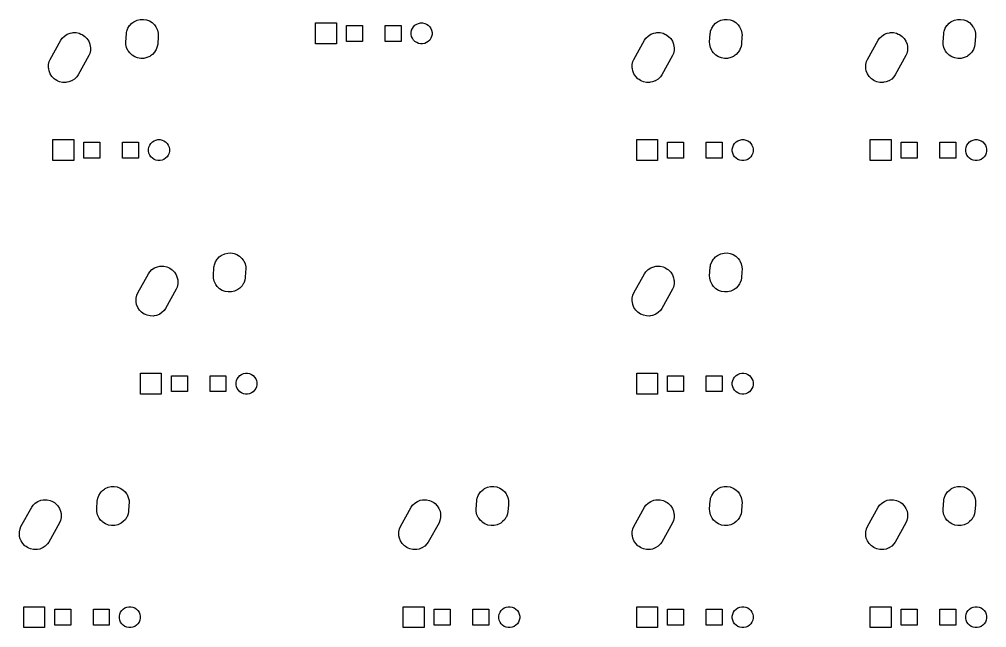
# Model space of a CAD drawing. Extents: x -4 to 377, y -2 to 110.
# Drawn here: x 298 to 377, y -1.9 to 47.8 of the extents above; entities that cross this region are included whole.
import ezdxf

# ---------------------------------------------------------------- set-up
doc = ezdxf.new("R2010")
doc.units = 0
doc.header["$MEASUREMENT"] = 0
doc.layers.add('BLACK', color=7, linetype='CONTINUOUS')

msp = doc.modelspace()

# ---------------------------------------------------------------- linework, layer by layer
at = {"layer": 'BLACK', "linetype": 'CONTINUOUS'}
for p, q in [((307.037, 47.261), (307.2, 47.4345)), ((307.2, 47.4345), (307.357, 47.5458)), ((307.357, 47.5458), (307.409, 47.5832)), ((307.409, 47.5832), (307.643, 47.6883)), ((307.643, 47.6883), (307.892, 47.7459)), ((307.643, 47.6883), (307.643, 47.6883)), ((307.892, 47.7459), (308.149, 47.7536)), ((308.149, 47.7536), (308.149, 47.7536)), ((308.149, 47.7536), (308.401, 47.7112)), ((308.401, 47.7112), (308.641, 47.6203)), ((308.641, 47.6203), (308.858, 47.4844)), ((308.858, 47.4844), (309.045, 47.3087)), ((322.199, 45.759), (322.199, 47.461)), ((322.199, 47.461), (323.901, 47.461)), ((323.901, 47.461), (323.901, 45.759)), ((330.308, 47.271), (330.447, 47.3641)), ((330.447, 47.3641), (330.602, 47.4283)), ((330.602, 47.4283), (330.766, 47.461)), ((330.766, 47.461), (330.934, 47.461)), ((330.934, 47.461), (331.098, 47.4283)), ((331.098, 47.4283), (331.253, 47.3641)), ((331.253, 47.3641), (331.392, 47.271)), ((354.667, 47.261), (354.83, 47.4345)), ((354.83, 47.4345), (354.987, 47.5458)), ((354.987, 47.5458), (355.039, 47.5832)), ((355.039, 47.5832), (355.273, 47.6883)), ((355.273, 47.6883), (355.522, 47.7459)), ((355.273, 47.6883), (355.273, 47.6883)), ((355.522, 47.7459), (355.779, 47.7536)), ((355.779, 47.7536), (355.779, 47.7536)), ((355.779, 47.7536), (356.031, 47.7112)), ((356.031, 47.7112), (356.271, 47.6203)), ((356.271, 47.6203), (356.488, 47.4844)), ((356.488, 47.4844), (356.675, 47.3087)), ((373.717, 47.261), (373.88, 47.4345)), ((373.88, 47.4345), (374.037, 47.5458)), ((374.037, 47.5458), (374.089, 47.5832)), ((374.089, 47.5832), (374.323, 47.6883)), ((374.323, 47.6883), (374.572, 47.7459)), ((374.323, 47.6883), (374.323, 47.6883)), ((374.572, 47.7459), (374.829, 47.7536)), ((374.829, 47.7536), (374.829, 47.7536)), ((374.829, 47.7536), (375.081, 47.7112)), ((375.081, 47.7112), (375.321, 47.6203)), ((375.321, 47.6203), (375.538, 47.4844)), ((375.538, 47.4844), (375.725, 47.3087)), ((301.923, 46.5327), (302.161, 46.6269)), ((302.161, 46.6269), (302.34, 46.6595)), ((302.34, 46.6595), (302.413, 46.6729)), ((302.413, 46.6729), (302.67, 46.6687)), ((302.67, 46.6687), (302.92, 46.6147)), ((302.92, 46.6147), (303.053, 46.5569)), ((306.718, 45.8954), (306.766, 46.6016)), ((306.766, 46.6016), (306.778, 46.6729)), ((306.778, 46.6729), (306.798, 46.791)), ((306.798, 46.791), (306.889, 47.0306)), ((306.889, 47.0306), (307.025, 47.2479)), ((307.025, 47.2479), (307.037, 47.261)), ((309.045, 47.3087), (309.156, 47.1525)), ((309.156, 47.1525), (309.194, 47.1)), ((309.194, 47.1), (309.299, 46.8663)), ((309.299, 46.8663), (309.299, 46.8663)), ((309.299, 46.8663), (309.356, 46.6166)), ((309.356, 46.6166), (309.362, 46.4246)), ((324.724, 45.959), (324.724, 47.261)), ((324.724, 47.261), (326.026, 47.261)), ((326.026, 47.261), (326.026, 45.959)), ((327.874, 45.959), (327.874, 47.261)), ((327.874, 47.261), (329.176, 47.261)), ((329.176, 47.261), (329.176, 45.959)), ((329.999, 46.6938), (330.032, 46.8582)), ((329.999, 46.5262), (329.999, 46.6938)), ((330.032, 46.8582), (330.096, 47.0131)), ((330.096, 47.0131), (330.189, 47.1525)), ((330.189, 47.1525), (330.308, 47.271)), ((331.392, 47.271), (331.511, 47.1525)), ((331.511, 47.1525), (331.604, 47.0131)), ((331.604, 47.0131), (331.668, 46.8582)), ((331.668, 46.8582), (331.701, 46.6938)), ((331.701, 46.6938), (331.701, 46.5262)), ((349.553, 46.5327), (349.791, 46.6269)), ((349.791, 46.6269), (349.97, 46.6595)), ((349.97, 46.6595), (350.043, 46.6729)), ((350.043, 46.6729), (350.3, 46.6687)), ((350.3, 46.6687), (350.55, 46.6147)), ((350.55, 46.6147), (350.683, 46.5569)), ((354.348, 45.8954), (354.396, 46.6016)), ((354.396, 46.6016), (354.408, 46.6729)), ((354.408, 46.6729), (354.428, 46.791)), ((354.428, 46.791), (354.519, 47.0306)), ((354.519, 47.0306), (354.655, 47.2479)), ((354.655, 47.2479), (354.667, 47.261)), ((356.675, 47.3087), (356.786, 47.1525)), ((356.786, 47.1525), (356.824, 47.1)), ((356.824, 47.1), (356.929, 46.8663)), ((356.929, 46.8663), (356.929, 46.8663)), ((356.929, 46.8663), (356.986, 46.6166)), ((356.986, 46.6166), (356.992, 46.4246)), ((368.603, 46.5327), (368.841, 46.6269)), ((368.841, 46.6269), (369.02, 46.6595)), ((369.02, 46.6595), (369.093, 46.6729)), ((369.093, 46.6729), (369.35, 46.6687)), ((369.35, 46.6687), (369.6, 46.6147)), ((369.6, 46.6147), (369.733, 46.5569)), ((373.398, 45.8954), (373.446, 46.6016)), ((373.446, 46.6016), (373.458, 46.6729)), ((373.458, 46.6729), (373.478, 46.791)), ((373.478, 46.791), (373.569, 47.0306)), ((373.569, 47.0306), (373.705, 47.2479)), ((373.705, 47.2479), (373.717, 47.261)), ((375.725, 47.3087), (375.836, 47.1525)), ((375.836, 47.1525), (375.874, 47.1)), ((375.874, 47.1), (375.979, 46.8663)), ((375.979, 46.8663), (375.979, 46.8663)), ((375.979, 46.8663), (376.036, 46.6166)), ((376.036, 46.6166), (376.042, 46.4246)), ((300.541, 44.4859), (301.414, 46.0575)), ((301.414, 46.0575), (301.523, 46.2155)), ((301.523, 46.2155), (301.708, 46.3938)), ((301.523, 46.2155), (301.523, 46.2155)), ((301.708, 46.3938), (301.923, 46.5327)), ((303.053, 46.5569), (303.155, 46.5128)), ((303.155, 46.5128), (303.267, 46.4357)), ((303.267, 46.4357), (303.366, 46.367)), ((303.366, 46.367), (303.366, 46.367)), ((303.366, 46.367), (303.544, 46.1829)), ((303.544, 46.1829), (303.683, 45.9675)), ((303.683, 45.9675), (303.777, 45.7292)), ((306.723, 45.7292), (306.718, 45.8954)), ((309.358, 46.3618), (309.314, 45.7184)), ((309.362, 46.4246), (309.358, 46.3618)), ((326.026, 45.959), (324.724, 45.959)), ((329.176, 45.959), (327.874, 45.959)), ((330.032, 46.3618), (329.999, 46.5262)), ((330.096, 46.2069), (330.032, 46.3618)), ((330.189, 46.0675), (330.096, 46.2069)), ((330.308, 45.949), (330.189, 46.0675)), ((330.447, 45.8559), (330.308, 45.949)), ((330.602, 45.7917), (330.447, 45.8559)), ((330.766, 45.759), (330.602, 45.7917)), ((331.098, 45.7917), (330.934, 45.759)), ((331.253, 45.8559), (331.098, 45.7917)), ((331.392, 45.949), (331.253, 45.8559)), ((331.511, 46.0675), (331.392, 45.949)), ((331.604, 46.2069), (331.511, 46.0675)), ((331.668, 46.3618), (331.604, 46.2069)), ((331.701, 46.5262), (331.668, 46.3618)), ((348.171, 44.4859), (349.044, 46.0575)), ((349.044, 46.0575), (349.153, 46.2155)), ((349.153, 46.2155), (349.338, 46.3938)), ((349.153, 46.2155), (349.153, 46.2155)), ((349.338, 46.3938), (349.553, 46.5327)), ((350.683, 46.5569), (350.785, 46.5128)), ((350.785, 46.5128), (350.897, 46.4357)), ((350.897, 46.4357), (350.996, 46.367)), ((350.996, 46.367), (350.996, 46.367)), ((350.996, 46.367), (351.174, 46.1829)), ((351.174, 46.1829), (351.313, 45.9675)), ((351.313, 45.9675), (351.407, 45.7292)), ((354.353, 45.7292), (354.348, 45.8954)), ((356.988, 46.3618), (356.944, 45.7184)), ((356.992, 46.4246), (356.988, 46.3618)), ((367.221, 44.4859), (368.094, 46.0575)), ((368.094, 46.0575), (368.203, 46.2155)), ((368.203, 46.2155), (368.388, 46.3938)), ((368.203, 46.2155), (368.203, 46.2155)), ((368.388, 46.3938), (368.603, 46.5327)), ((369.733, 46.5569), (369.835, 46.5128)), ((369.835, 46.5128), (369.947, 46.4357)), ((369.947, 46.4357), (370.046, 46.367)), ((370.046, 46.367), (370.046, 46.367)), ((370.046, 46.367), (370.224, 46.1829)), ((370.224, 46.1829), (370.363, 45.9675)), ((370.363, 45.9675), (370.457, 45.7292)), ((373.403, 45.7292), (373.398, 45.8954)), ((376.038, 46.3618), (375.994, 45.7184)), ((376.042, 46.4246), (376.038, 46.3618)), ((303.819, 45.2208), (303.765, 44.9703)), ((303.777, 45.7292), (303.81, 45.5502)), ((303.81, 45.5502), (303.823, 45.4771)), ((303.823, 45.4771), (303.819, 45.2208)), ((306.724, 45.7034), (306.723, 45.7292)), ((306.781, 45.4537), (306.724, 45.7034)), ((306.886, 45.22), (306.781, 45.4537)), ((306.924, 45.1675), (306.886, 45.22)), ((307.035, 45.0113), (306.924, 45.1675)), ((307.169, 44.8855), (307.035, 45.0113)), ((309.055, 45.0721), (308.88, 44.8855)), ((309.148, 45.22), (309.055, 45.0721)), ((309.191, 45.2894), (309.148, 45.22)), ((309.282, 45.529), (309.191, 45.2894)), ((309.314, 45.7184), (309.282, 45.529)), ((323.901, 45.759), (322.199, 45.759)), ((330.934, 45.759), (330.766, 45.759)), ((351.449, 45.2208), (351.395, 44.9703)), ((351.407, 45.7292), (351.44, 45.5502)), ((351.44, 45.5502), (351.453, 45.4771)), ((351.453, 45.4771), (351.449, 45.2208)), ((354.354, 45.7034), (354.353, 45.7292)), ((354.411, 45.4537), (354.354, 45.7034)), ((354.516, 45.22), (354.411, 45.4537)), ((354.554, 45.1675), (354.516, 45.22)), ((354.665, 45.0113), (354.554, 45.1675)), ((354.799, 44.8855), (354.665, 45.0113)), ((356.685, 45.0721), (356.51, 44.8855)), ((356.778, 45.22), (356.685, 45.0721)), ((356.821, 45.2894), (356.778, 45.22)), ((356.912, 45.529), (356.821, 45.2894)), ((356.944, 45.7184), (356.912, 45.529)), ((370.499, 45.2208), (370.445, 44.9703)), ((370.457, 45.7292), (370.49, 45.5502)), ((370.49, 45.5502), (370.503, 45.4771)), ((370.503, 45.4771), (370.499, 45.2208)), ((373.404, 45.7034), (373.403, 45.7292)), ((373.461, 45.4537), (373.404, 45.7034)), ((373.566, 45.22), (373.461, 45.4537)), ((373.604, 45.1675), (373.566, 45.22)), ((373.715, 45.0113), (373.604, 45.1675)), ((373.849, 44.8855), (373.715, 45.0113)), ((375.735, 45.0721), (375.56, 44.8855)), ((375.828, 45.22), (375.735, 45.0721)), ((375.871, 45.2894), (375.828, 45.22)), ((375.962, 45.529), (375.871, 45.2894)), ((375.994, 45.7184), (375.962, 45.529)), ((300.411, 44.0592), (300.465, 44.3097)), ((300.465, 44.3097), (300.541, 44.4859)), ((303.689, 44.7941), (302.816, 43.2225)), ((303.765, 44.9703), (303.689, 44.7941)), ((307.222, 44.8356), (307.169, 44.8855)), ((307.439, 44.6997), (307.222, 44.8356)), ((307.679, 44.6088), (307.439, 44.6997)), ((307.931, 44.5664), (307.679, 44.6088)), ((308.188, 44.5741), (307.931, 44.5664)), ((307.931, 44.5664), (307.931, 44.5664)), ((308.437, 44.6317), (308.188, 44.5741)), ((308.671, 44.7368), (308.437, 44.6317)), ((308.437, 44.6317), (308.437, 44.6317)), ((308.723, 44.7742), (308.671, 44.7368)), ((308.88, 44.8855), (308.723, 44.7742)), ((348.041, 44.0592), (348.095, 44.3097)), ((348.095, 44.3097), (348.171, 44.4859)), ((351.319, 44.7941), (350.446, 43.2225)), ((351.395, 44.9703), (351.319, 44.7941)), ((354.852, 44.8356), (354.799, 44.8855)), ((355.069, 44.6997), (354.852, 44.8356)), ((355.309, 44.6088), (355.069, 44.6997)), ((355.561, 44.5664), (355.309, 44.6088)), ((355.818, 44.5741), (355.561, 44.5664)), ((355.561, 44.5664), (355.561, 44.5664)), ((356.067, 44.6317), (355.818, 44.5741)), ((356.301, 44.7368), (356.067, 44.6317)), ((356.067, 44.6317), (356.067, 44.6317)), ((356.353, 44.7742), (356.301, 44.7368)), ((356.51, 44.8855), (356.353, 44.7742)), ((367.091, 44.0592), (367.145, 44.3097)), ((367.145, 44.3097), (367.221, 44.4859)), ((370.369, 44.7941), (369.496, 43.2225)), ((370.445, 44.9703), (370.369, 44.7941)), ((373.902, 44.8356), (373.849, 44.8855)), ((374.119, 44.6997), (373.902, 44.8356)), ((374.359, 44.6088), (374.119, 44.6997)), ((374.611, 44.5664), (374.359, 44.6088)), ((374.868, 44.5741), (374.611, 44.5664)), ((374.611, 44.5664), (374.611, 44.5664)), ((375.117, 44.6317), (374.868, 44.5741)), ((375.351, 44.7368), (375.117, 44.6317)), ((375.117, 44.6317), (375.117, 44.6317)), ((375.403, 44.7742), (375.351, 44.7368)), ((375.56, 44.8855), (375.403, 44.7742)), ((300.407, 43.8029), (300.411, 44.0592)), ((300.42, 43.7298), (300.407, 43.8029)), ((300.453, 43.5508), (300.42, 43.7298)), ((300.547, 43.3125), (300.453, 43.5508)), ((348.037, 43.8029), (348.041, 44.0592)), ((348.05, 43.7298), (348.037, 43.8029)), ((348.083, 43.5508), (348.05, 43.7298)), ((348.177, 43.3125), (348.083, 43.5508)), ((367.087, 43.8029), (367.091, 44.0592)), ((367.1, 43.7298), (367.087, 43.8029)), ((367.133, 43.5508), (367.1, 43.7298)), ((367.227, 43.3125), (367.133, 43.5508)), ((300.686, 43.0971), (300.547, 43.3125)), ((300.864, 42.913), (300.686, 43.0971)), ((300.963, 42.8443), (300.864, 42.913)), ((300.864, 42.913), (300.864, 42.913)), ((301.075, 42.7672), (300.963, 42.8443)), ((301.177, 42.7231), (301.075, 42.7672)), ((301.31, 42.6653), (301.177, 42.7231)), ((301.56, 42.6113), (301.31, 42.6653)), ((301.89, 42.6205), (301.817, 42.6071)), ((302.069, 42.6531), (301.89, 42.6205)), ((302.285, 42.7384), (302.069, 42.6531)), ((302.307, 42.7473), (302.285, 42.7384)), ((302.338, 42.7672), (302.307, 42.7473)), ((302.522, 42.8862), (302.338, 42.7672)), ((302.707, 43.0645), (302.522, 42.8862)), ((302.816, 43.2225), (302.707, 43.0645)), ((302.707, 43.0645), (302.707, 43.0645)), ((348.316, 43.0971), (348.177, 43.3125)), ((348.494, 42.913), (348.316, 43.0971)), ((348.593, 42.8443), (348.494, 42.913)), ((348.494, 42.913), (348.494, 42.913)), ((348.705, 42.7672), (348.593, 42.8443)), ((348.807, 42.7231), (348.705, 42.7672)), ((348.94, 42.6653), (348.807, 42.7231)), ((349.19, 42.6113), (348.94, 42.6653)), ((349.52, 42.6205), (349.447, 42.6071)), ((349.699, 42.6531), (349.52, 42.6205)), ((349.915, 42.7384), (349.699, 42.6531)), ((349.937, 42.7473), (349.915, 42.7384)), ((349.968, 42.7672), (349.937, 42.7473)), ((350.152, 42.8862), (349.968, 42.7672)), ((350.337, 43.0645), (350.152, 42.8862)), ((350.446, 43.2225), (350.337, 43.0645)), ((350.337, 43.0645), (350.337, 43.0645)), ((367.366, 43.0971), (367.227, 43.3125)), ((367.544, 42.913), (367.366, 43.0971)), ((367.643, 42.8443), (367.544, 42.913)), ((367.544, 42.913), (367.544, 42.913)), ((367.755, 42.7672), (367.643, 42.8443)), ((367.857, 42.7231), (367.755, 42.7672)), ((367.99, 42.6653), (367.857, 42.7231)), ((368.24, 42.6113), (367.99, 42.6653)), ((368.57, 42.6205), (368.497, 42.6071)), ((368.749, 42.6531), (368.57, 42.6205)), ((368.965, 42.7384), (368.749, 42.6531)), ((368.987, 42.7473), (368.965, 42.7384)), ((369.018, 42.7672), (368.987, 42.7473)), ((369.202, 42.8862), (369.018, 42.7672)), ((369.387, 43.0645), (369.202, 42.8862)), ((369.496, 43.2225), (369.387, 43.0645)), ((369.387, 43.0645), (369.387, 43.0645)), ((301.817, 42.6071), (301.56, 42.6113)), ((349.447, 42.6071), (349.19, 42.6113)), ((368.497, 42.6071), (368.24, 42.6113)), ((300.769, 36.239), (300.769, 37.941)), ((300.769, 37.941), (302.471, 37.941)), ((302.471, 37.941), (302.471, 36.239)), ((309.017, 37.8441), (309.172, 37.9083)), ((309.172, 37.9083), (309.336, 37.941)), ((309.336, 37.941), (309.504, 37.941)), ((309.504, 37.941), (309.668, 37.9083)), ((309.668, 37.9083), (309.823, 37.8441)), ((348.399, 36.239), (348.399, 37.941)), ((348.399, 37.941), (350.101, 37.941)), ((350.101, 37.941), (350.101, 36.239)), ((356.647, 37.8441), (356.802, 37.9083)), ((356.802, 37.9083), (356.966, 37.941)), ((356.966, 37.941), (357.134, 37.941)), ((357.134, 37.941), (357.298, 37.9083)), ((357.298, 37.9083), (357.453, 37.8441)), ((367.449, 36.239), (367.449, 37.941)), ((367.449, 37.941), (369.151, 37.941)), ((369.151, 37.941), (369.151, 36.239)), ((375.697, 37.8441), (375.852, 37.9083)), ((375.852, 37.9083), (376.016, 37.941)), ((376.016, 37.941), (376.184, 37.941)), ((376.184, 37.941), (376.348, 37.9083)), ((376.348, 37.9083), (376.503, 37.8441)), ((303.294, 36.439), (303.294, 37.741)), ((303.294, 37.741), (304.596, 37.741)), ((304.596, 37.741), (304.596, 36.439)), ((306.444, 36.439), (306.444, 37.741)), ((306.444, 37.741), (307.746, 37.741)), ((307.746, 37.741), (307.746, 36.439)), ((308.569, 37.1738), (308.602, 37.3382)), ((308.569, 37.0062), (308.569, 37.1738)), ((308.602, 37.3382), (308.666, 37.4931)), ((308.666, 37.4931), (308.759, 37.6325)), ((308.759, 37.6325), (308.878, 37.751)), ((308.878, 37.751), (309.017, 37.8441)), ((309.823, 37.8441), (309.962, 37.751)), ((309.962, 37.751), (310.081, 37.6325)), ((310.081, 37.6325), (310.174, 37.4931)), ((310.174, 37.4931), (310.238, 37.3382)), ((310.238, 37.3382), (310.271, 37.1738)), ((310.271, 37.1738), (310.271, 37.0062)), ((350.924, 36.439), (350.924, 37.741)), ((350.924, 37.741), (352.226, 37.741)), ((352.226, 37.741), (352.226, 36.439)), ((354.074, 36.439), (354.074, 37.741)), ((354.074, 37.741), (355.376, 37.741)), ((355.376, 37.741), (355.376, 36.439)), ((356.199, 37.1738), (356.232, 37.3382)), ((356.199, 37.0062), (356.199, 37.1738)), ((356.232, 37.3382), (356.296, 37.4931)), ((356.296, 37.4931), (356.389, 37.6325)), ((356.389, 37.6325), (356.508, 37.751)), ((356.508, 37.751), (356.647, 37.8441)), ((357.453, 37.8441), (357.592, 37.751)), ((357.592, 37.751), (357.711, 37.6325)), ((357.711, 37.6325), (357.804, 37.4931)), ((357.804, 37.4931), (357.868, 37.3382)), ((357.868, 37.3382), (357.901, 37.1738)), ((357.901, 37.1738), (357.901, 37.0062)), ((369.974, 36.439), (369.974, 37.741)), ((369.974, 37.741), (371.276, 37.741)), ((371.276, 37.741), (371.276, 36.439)), ((373.124, 36.439), (373.124, 37.741)), ((373.124, 37.741), (374.426, 37.741)), ((374.426, 37.741), (374.426, 36.439)), ((375.249, 37.1738), (375.282, 37.3382)), ((375.249, 37.0062), (375.249, 37.1738)), ((375.282, 37.3382), (375.346, 37.4931)), ((375.346, 37.4931), (375.439, 37.6325)), ((375.439, 37.6325), (375.558, 37.751)), ((375.558, 37.751), (375.697, 37.8441)), ((376.503, 37.8441), (376.642, 37.751)), ((376.642, 37.751), (376.761, 37.6325)), ((376.761, 37.6325), (376.854, 37.4931)), ((376.854, 37.4931), (376.918, 37.3382)), ((376.918, 37.3382), (376.951, 37.1738)), ((376.951, 37.1738), (376.951, 37.0062)), ((304.596, 36.439), (303.294, 36.439)), ((307.746, 36.439), (306.444, 36.439)), ((308.602, 36.8418), (308.569, 37.0062)), ((308.666, 36.6869), (308.602, 36.8418)), ((308.759, 36.5475), (308.666, 36.6869)), ((308.878, 36.429), (308.759, 36.5475)), ((309.017, 36.3359), (308.878, 36.429)), ((309.172, 36.2717), (309.017, 36.3359)), ((309.823, 36.3359), (309.668, 36.2717)), ((309.962, 36.429), (309.823, 36.3359)), ((310.081, 36.5475), (309.962, 36.429)), ((310.174, 36.6869), (310.081, 36.5475)), ((310.238, 36.8418), (310.174, 36.6869)), ((310.271, 37.0062), (310.238, 36.8418)), ((352.226, 36.439), (350.924, 36.439)), ((355.376, 36.439), (354.074, 36.439)), ((356.232, 36.8418), (356.199, 37.0062)), ((356.296, 36.6869), (356.232, 36.8418)), ((356.389, 36.5475), (356.296, 36.6869)), ((356.508, 36.429), (356.389, 36.5475)), ((356.647, 36.3359), (356.508, 36.429)), ((356.802, 36.2717), (356.647, 36.3359)), ((357.453, 36.3359), (357.298, 36.2717)), ((357.592, 36.429), (357.453, 36.3359)), ((357.711, 36.5475), (357.592, 36.429)), ((357.804, 36.6869), (357.711, 36.5475)), ((357.868, 36.8418), (357.804, 36.6869)), ((357.901, 37.0062), (357.868, 36.8418)), ((371.276, 36.439), (369.974, 36.439)), ((374.426, 36.439), (373.124, 36.439)), ((375.282, 36.8418), (375.249, 37.0062)), ((375.346, 36.6869), (375.282, 36.8418)), ((375.439, 36.5475), (375.346, 36.6869)), ((375.558, 36.429), (375.439, 36.5475)), ((375.697, 36.3359), (375.558, 36.429)), ((375.852, 36.2717), (375.697, 36.3359)), ((376.503, 36.3359), (376.348, 36.2717)), ((376.642, 36.429), (376.503, 36.3359)), ((376.761, 36.5475), (376.642, 36.429)), ((376.854, 36.6869), (376.761, 36.5475)), ((376.918, 36.8418), (376.854, 36.6869)), ((376.951, 37.0062), (376.918, 36.8418)), ((302.471, 36.239), (300.769, 36.239)), ((309.336, 36.239), (309.172, 36.2717)), ((309.504, 36.239), (309.336, 36.239)), ((309.668, 36.2717), (309.504, 36.239)), ((350.101, 36.239), (348.399, 36.239)), ((356.966, 36.239), (356.802, 36.2717)), ((357.134, 36.239), (356.966, 36.239)), ((357.298, 36.2717), (357.134, 36.239)), ((369.151, 36.239), (367.449, 36.239)), ((376.016, 36.239), (375.852, 36.2717)), ((376.184, 36.239), (376.016, 36.239)), ((376.348, 36.2717), (376.184, 36.239)), ((314.34, 28.3845), (314.497, 28.4958)), ((314.497, 28.4958), (314.549, 28.5332)), ((314.549, 28.5332), (314.783, 28.6383)), ((314.783, 28.6383), (315.032, 28.6959)), ((314.783, 28.6383), (314.783, 28.6383)), ((315.032, 28.6959), (315.289, 28.7036)), ((315.289, 28.7036), (315.289, 28.7036)), ((315.289, 28.7036), (315.541, 28.6612)), ((315.541, 28.6612), (315.781, 28.5703)), ((315.781, 28.5703), (315.998, 28.4344)), ((315.998, 28.4344), (316.185, 28.2587)), ((354.83, 28.3845), (354.987, 28.4958)), ((354.987, 28.4958), (355.039, 28.5332)), ((355.039, 28.5332), (355.273, 28.6383)), ((355.273, 28.6383), (355.522, 28.6959)), ((355.273, 28.6383), (355.273, 28.6383)), ((355.522, 28.6959), (355.779, 28.7036)), ((355.779, 28.7036), (355.779, 28.7036)), ((355.779, 28.7036), (356.031, 28.6612)), ((356.031, 28.6612), (356.271, 28.5703)), ((356.271, 28.5703), (356.488, 28.4344)), ((356.488, 28.4344), (356.675, 28.2587)), ((313.918, 27.6229), (313.938, 27.741)), ((313.938, 27.741), (314.029, 27.9806)), ((314.029, 27.9806), (314.165, 28.1979)), ((314.165, 28.1979), (314.222, 28.2587)), ((314.222, 28.2587), (314.34, 28.3845)), ((316.185, 28.2587), (316.296, 28.1024)), ((316.296, 28.1024), (316.334, 28.05)), ((316.334, 28.05), (316.439, 27.8163)), ((316.439, 27.8163), (316.439, 27.8163)), ((316.439, 27.8163), (316.496, 27.5666)), ((354.408, 27.6229), (354.428, 27.741)), ((354.428, 27.741), (354.519, 27.9806)), ((354.519, 27.9806), (354.655, 28.1979)), ((354.655, 28.1979), (354.712, 28.2587)), ((354.712, 28.2587), (354.83, 28.3845)), ((356.675, 28.2587), (356.786, 28.1024)), ((356.786, 28.1024), (356.824, 28.05)), ((356.824, 28.05), (356.929, 27.8163)), ((356.929, 27.8163), (356.929, 27.8163)), ((356.929, 27.8163), (356.986, 27.5666)), ((307.681, 25.4359), (308.554, 27.0075)), ((308.554, 27.0075), (308.663, 27.1655)), ((308.663, 27.1655), (308.848, 27.3438)), ((308.663, 27.1655), (308.663, 27.1655)), ((308.848, 27.3438), (309.063, 27.4827)), ((309.063, 27.4827), (309.301, 27.5769)), ((309.301, 27.5769), (309.48, 27.6095)), ((309.48, 27.6095), (309.553, 27.6229)), ((309.553, 27.6229), (309.81, 27.6187)), ((309.81, 27.6187), (310.06, 27.5647)), ((310.06, 27.5647), (310.193, 27.5069)), ((310.193, 27.5069), (310.295, 27.4628)), ((310.295, 27.4628), (310.407, 27.3857)), ((310.407, 27.3857), (310.506, 27.317)), ((310.506, 27.317), (310.506, 27.317)), ((310.506, 27.317), (310.684, 27.1329)), ((310.684, 27.1329), (310.823, 26.9175)), ((310.823, 26.9175), (310.917, 26.6792)), ((313.858, 26.8454), (313.906, 27.5516)), ((313.863, 26.6792), (313.858, 26.8454)), ((313.906, 27.5516), (313.918, 27.6229)), ((316.488, 27.1655), (316.454, 26.6684)), ((316.502, 27.3746), (316.488, 27.1655)), ((316.496, 27.5666), (316.502, 27.3746)), ((348.171, 25.4359), (349.044, 27.0075)), ((349.044, 27.0075), (349.153, 27.1655)), ((349.153, 27.1655), (349.338, 27.3438)), ((349.153, 27.1655), (349.153, 27.1655)), ((349.338, 27.3438), (349.553, 27.4827)), ((349.553, 27.4827), (349.791, 27.5769)), ((349.791, 27.5769), (349.97, 27.6095)), ((349.97, 27.6095), (350.043, 27.6229)), ((350.043, 27.6229), (350.3, 27.6187)), ((350.3, 27.6187), (350.55, 27.5647)), ((350.55, 27.5647), (350.683, 27.5069)), ((350.683, 27.5069), (350.785, 27.4628)), ((350.785, 27.4628), (350.897, 27.3857)), ((350.897, 27.3857), (350.996, 27.317)), ((350.996, 27.317), (350.996, 27.317)), ((350.996, 27.317), (351.174, 27.1329)), ((351.174, 27.1329), (351.313, 26.9175)), ((351.313, 26.9175), (351.407, 26.6792)), ((354.348, 26.8454), (354.396, 27.5516)), ((354.353, 26.6792), (354.348, 26.8454)), ((354.396, 27.5516), (354.408, 27.6229)), ((356.978, 27.1655), (356.944, 26.6684)), ((356.992, 27.3746), (356.978, 27.1655)), ((356.986, 27.5666), (356.992, 27.3746)), ((310.959, 26.1708), (310.905, 25.9203)), ((310.917, 26.6792), (310.95, 26.5002)), ((310.95, 26.5002), (310.963, 26.4271)), ((310.963, 26.4271), (310.959, 26.1708)), ((313.864, 26.6534), (313.863, 26.6792)), ((313.921, 26.4037), (313.864, 26.6534)), ((314.026, 26.17), (313.921, 26.4037)), ((314.064, 26.1175), (314.026, 26.17)), ((314.175, 25.9613), (314.064, 26.1175)), ((316.288, 26.17), (316.195, 26.0221)), ((316.331, 26.2394), (316.288, 26.17)), ((316.422, 26.479), (316.331, 26.2394)), ((316.454, 26.6684), (316.422, 26.479)), ((351.449, 26.1708), (351.395, 25.9203)), ((351.407, 26.6792), (351.44, 26.5002)), ((351.44, 26.5002), (351.453, 26.4271)), ((351.453, 26.4271), (351.449, 26.1708)), ((354.354, 26.6534), (354.353, 26.6792)), ((354.411, 26.4037), (354.354, 26.6534)), ((354.516, 26.17), (354.411, 26.4037)), ((354.554, 26.1175), (354.516, 26.17)), ((354.665, 25.9613), (354.554, 26.1175)), ((356.778, 26.17), (356.685, 26.0221)), ((356.821, 26.2394), (356.778, 26.17)), ((356.912, 26.479), (356.821, 26.2394)), ((356.944, 26.6684), (356.912, 26.479)), ((307.551, 25.0092), (307.605, 25.2597)), ((307.605, 25.2597), (307.681, 25.4359)), ((310.829, 25.7441), (309.956, 24.1725)), ((310.905, 25.9203), (310.829, 25.7441)), ((314.309, 25.8355), (314.175, 25.9613)), ((314.362, 25.7856), (314.309, 25.8355)), ((314.579, 25.6497), (314.362, 25.7856)), ((314.819, 25.5588), (314.579, 25.6497)), ((315.071, 25.5164), (314.819, 25.5588)), ((315.328, 25.5241), (315.071, 25.5164)), ((315.071, 25.5164), (315.071, 25.5164)), ((315.577, 25.5817), (315.328, 25.5241)), ((315.811, 25.6868), (315.577, 25.5817)), ((315.577, 25.5817), (315.577, 25.5817)), ((315.863, 25.7242), (315.811, 25.6868)), ((316.02, 25.8355), (315.863, 25.7242)), ((316.195, 26.0221), (316.02, 25.8355)), ((348.041, 25.0092), (348.095, 25.2597)), ((348.095, 25.2597), (348.171, 25.4359)), ((351.319, 25.7441), (350.446, 24.1725)), ((351.395, 25.9203), (351.319, 25.7441)), ((354.799, 25.8355), (354.665, 25.9613)), ((354.852, 25.7856), (354.799, 25.8355)), ((355.069, 25.6497), (354.852, 25.7856)), ((355.309, 25.5588), (355.069, 25.6497)), ((355.561, 25.5164), (355.309, 25.5588)), ((355.818, 25.5241), (355.561, 25.5164)), ((355.561, 25.5164), (355.561, 25.5164)), ((356.067, 25.5817), (355.818, 25.5241)), ((356.301, 25.6868), (356.067, 25.5817)), ((356.067, 25.5817), (356.067, 25.5817)), ((356.353, 25.7242), (356.301, 25.6868)), ((356.51, 25.8355), (356.353, 25.7242)), ((356.685, 26.0221), (356.51, 25.8355)), ((307.547, 24.7529), (307.551, 25.0092)), ((307.56, 24.6798), (307.547, 24.7529)), ((307.593, 24.5008), (307.56, 24.6798)), ((307.687, 24.2625), (307.593, 24.5008)), ((348.037, 24.7529), (348.041, 25.0092)), ((348.05, 24.6798), (348.037, 24.7529)), ((348.083, 24.5008), (348.05, 24.6798)), ((348.177, 24.2625), (348.083, 24.5008)), ((307.826, 24.0471), (307.687, 24.2625)), ((308.004, 23.863), (307.826, 24.0471)), ((308.103, 23.7943), (308.004, 23.863)), ((308.004, 23.863), (308.004, 23.863)), ((308.215, 23.7172), (308.103, 23.7943)), ((308.317, 23.6731), (308.215, 23.7172)), ((309.425, 23.6884), (309.209, 23.6031)), ((309.447, 23.6973), (309.425, 23.6884)), ((309.478, 23.7172), (309.447, 23.6973)), ((309.662, 23.8362), (309.478, 23.7172)), ((309.847, 24.0145), (309.662, 23.8362)), ((309.956, 24.1725), (309.847, 24.0145)), ((309.847, 24.0145), (309.847, 24.0145)), ((348.316, 24.0471), (348.177, 24.2625)), ((348.494, 23.863), (348.316, 24.0471)), ((348.593, 23.7943), (348.494, 23.863)), ((348.494, 23.863), (348.494, 23.863)), ((348.705, 23.7172), (348.593, 23.7943)), ((348.807, 23.6731), (348.705, 23.7172)), ((349.915, 23.6884), (349.699, 23.6031)), ((349.937, 23.6973), (349.915, 23.6884)), ((349.968, 23.7172), (349.937, 23.6973)), ((350.152, 23.8362), (349.968, 23.7172)), ((350.337, 24.0145), (350.152, 23.8362)), ((350.446, 24.1725), (350.337, 24.0145)), ((350.337, 24.0145), (350.337, 24.0145)), ((308.45, 23.6153), (308.317, 23.6731)), ((308.7, 23.5613), (308.45, 23.6153)), ((308.957, 23.5571), (308.7, 23.5613)), ((309.03, 23.5705), (308.957, 23.5571)), ((309.209, 23.6031), (309.03, 23.5705)), ((348.94, 23.6153), (348.807, 23.6731)), ((349.19, 23.5613), (348.94, 23.6153)), ((349.447, 23.5571), (349.19, 23.5613)), ((349.52, 23.5705), (349.447, 23.5571)), ((349.699, 23.6031), (349.52, 23.5705)), ((307.909, 17.189), (307.909, 18.891)), ((307.909, 18.891), (309.611, 18.891)), ((309.611, 18.891), (309.611, 17.189)), ((310.434, 17.389), (310.434, 18.691)), ((310.434, 18.691), (311.736, 18.691)), ((311.736, 18.691), (311.736, 17.389)), ((313.584, 17.389), (313.584, 18.691)), ((313.584, 18.691), (314.886, 18.691)), ((314.886, 18.691), (314.886, 17.389)), ((315.709, 18.1238), (315.742, 18.2882)), ((315.742, 18.2882), (315.806, 18.4431)), ((315.806, 18.4431), (315.899, 18.5825)), ((315.899, 18.5825), (316.018, 18.701)), ((316.018, 18.701), (316.157, 18.7941)), ((316.157, 18.7941), (316.312, 18.8583)), ((316.312, 18.8583), (316.476, 18.891)), ((316.476, 18.891), (316.644, 18.891)), ((316.644, 18.891), (316.808, 18.8583)), ((316.808, 18.8583), (316.963, 18.7941)), ((316.963, 18.7941), (317.102, 18.701)), ((317.102, 18.701), (317.221, 18.5825)), ((317.221, 18.5825), (317.314, 18.4431)), ((317.314, 18.4431), (317.378, 18.2882)), ((317.378, 18.2882), (317.411, 18.1238)), ((348.399, 17.189), (348.399, 18.891)), ((348.399, 18.891), (350.101, 18.891)), ((350.101, 18.891), (350.101, 17.189)), ((350.924, 17.389), (350.924, 18.691)), ((350.924, 18.691), (352.226, 18.691)), ((352.226, 18.691), (352.226, 17.389)), ((354.074, 17.389), (354.074, 18.691)), ((354.074, 18.691), (355.376, 18.691)), ((355.376, 18.691), (355.376, 17.389)), ((356.199, 18.1238), (356.232, 18.2882)), ((356.232, 18.2882), (356.296, 18.4431)), ((356.296, 18.4431), (356.389, 18.5825)), ((356.389, 18.5825), (356.508, 18.701)), ((356.508, 18.701), (356.647, 18.7941)), ((356.647, 18.7941), (356.802, 18.8583)), ((356.802, 18.8583), (356.966, 18.891)), ((356.966, 18.891), (357.134, 18.891)), ((357.134, 18.891), (357.298, 18.8583)), ((357.298, 18.8583), (357.453, 18.7941)), ((357.453, 18.7941), (357.592, 18.701)), ((357.592, 18.701), (357.711, 18.5825)), ((357.711, 18.5825), (357.804, 18.4431)), ((357.804, 18.4431), (357.868, 18.2882)), ((357.868, 18.2882), (357.901, 18.1238)), ((311.736, 17.389), (310.434, 17.389)), ((314.886, 17.389), (313.584, 17.389)), ((315.709, 17.9562), (315.709, 18.1238)), ((315.742, 17.7918), (315.709, 17.9562)), ((315.806, 17.6369), (315.742, 17.7918)), ((315.899, 17.4975), (315.806, 17.6369)), ((316.018, 17.379), (315.899, 17.4975)), ((316.157, 17.2859), (316.018, 17.379)), ((317.102, 17.379), (316.963, 17.2859)), ((317.221, 17.4975), (317.102, 17.379)), ((317.314, 17.6369), (317.221, 17.4975)), ((317.378, 17.7918), (317.314, 17.6369)), ((317.411, 17.9562), (317.378, 17.7918)), ((317.411, 18.1238), (317.411, 17.9562)), ((352.226, 17.389), (350.924, 17.389)), ((355.376, 17.389), (354.074, 17.389)), ((356.199, 17.9562), (356.199, 18.1238)), ((356.232, 17.7918), (356.199, 17.9562)), ((356.296, 17.6369), (356.232, 17.7918)), ((356.389, 17.4975), (356.296, 17.6369)), ((356.508, 17.379), (356.389, 17.4975)), ((356.647, 17.2859), (356.508, 17.379)), ((357.592, 17.379), (357.453, 17.2859)), ((357.711, 17.4975), (357.592, 17.379)), ((357.804, 17.6369), (357.711, 17.4975)), ((357.868, 17.7918), (357.804, 17.6369)), ((357.901, 17.9562), (357.868, 17.7918)), ((357.901, 18.1238), (357.901, 17.9562)), ((309.611, 17.189), (307.909, 17.189)), ((316.312, 17.2217), (316.157, 17.2859)), ((316.476, 17.189), (316.312, 17.2217)), ((316.644, 17.189), (316.476, 17.189)), ((316.808, 17.2217), (316.644, 17.189)), ((316.963, 17.2859), (316.808, 17.2217)), ((350.101, 17.189), (348.399, 17.189)), ((356.802, 17.2217), (356.647, 17.2859)), ((356.966, 17.189), (356.802, 17.2217)), ((357.134, 17.189), (356.966, 17.189)), ((357.298, 17.2217), (357.134, 17.189)), ((357.453, 17.2859), (357.298, 17.2217)), ((304.977, 9.44581), (305.029, 9.48318)), ((305.029, 9.48318), (305.263, 9.58834)), ((305.263, 9.58834), (305.512, 9.64588)), ((305.263, 9.58834), (305.263, 9.58834)), ((305.512, 9.64588), (305.769, 9.65359)), ((305.769, 9.65359), (305.769, 9.65359)), ((305.769, 9.65359), (306.021, 9.61119)), ((306.021, 9.61119), (306.261, 9.52029)), ((306.261, 9.52029), (306.478, 9.38439)), ((335.937, 9.44581), (335.989, 9.48318)), ((335.989, 9.48318), (336.223, 9.58834)), ((336.223, 9.58834), (336.472, 9.64588)), ((336.223, 9.58834), (336.223, 9.58834)), ((336.472, 9.64588), (336.729, 9.65359)), ((336.729, 9.65359), (336.729, 9.65359)), ((336.729, 9.65359), (336.981, 9.61119)), ((336.981, 9.61119), (337.221, 9.52029)), ((337.221, 9.52029), (337.438, 9.38439)), ((354.987, 9.44581), (355.039, 9.48318)), ((355.039, 9.48318), (355.273, 9.58834)), ((355.273, 9.58834), (355.522, 9.64588)), ((355.273, 9.58834), (355.273, 9.58834)), ((355.522, 9.64588), (355.779, 9.65359)), ((355.779, 9.65359), (355.779, 9.65359)), ((355.779, 9.65359), (356.031, 9.61119)), ((356.031, 9.61119), (356.271, 9.52029)), ((356.271, 9.52029), (356.488, 9.38439)), ((374.037, 9.44581), (374.089, 9.48318)), ((374.089, 9.48318), (374.323, 9.58834)), ((374.323, 9.58834), (374.572, 9.64588)), ((374.323, 9.58834), (374.323, 9.58834)), ((374.572, 9.64588), (374.829, 9.65359)), ((374.829, 9.65359), (374.829, 9.65359)), ((374.829, 9.65359), (375.081, 9.61119)), ((375.081, 9.61119), (375.321, 9.52029)), ((375.321, 9.52029), (375.538, 9.38439)), ((304.398, 8.57285), (304.418, 8.69098)), ((304.418, 8.69098), (304.509, 8.9306)), ((304.509, 8.9306), (304.645, 9.14787)), ((304.645, 9.14787), (304.702, 9.20871)), ((304.702, 9.20871), (304.82, 9.33446)), ((304.82, 9.33446), (304.977, 9.44581)), ((306.478, 9.38439), (306.665, 9.20871)), ((306.665, 9.20871), (306.776, 9.05245)), ((306.776, 9.05245), (306.814, 9.00001)), ((306.814, 9.00001), (306.919, 8.7663)), ((306.919, 8.7663), (306.919, 8.7663)), ((306.919, 8.7663), (306.976, 8.51657)), ((335.358, 8.57285), (335.378, 8.69098)), ((335.378, 8.69098), (335.469, 8.9306)), ((335.469, 8.9306), (335.605, 9.14787)), ((335.605, 9.14787), (335.662, 9.20871)), ((335.662, 9.20871), (335.78, 9.33446)), ((335.78, 9.33446), (335.937, 9.44581)), ((337.438, 9.38439), (337.625, 9.20871)), ((337.625, 9.20871), (337.736, 9.05245)), ((337.736, 9.05245), (337.774, 9.00001)), ((337.774, 9.00001), (337.879, 8.7663)), ((337.879, 8.7663), (337.879, 8.7663)), ((337.879, 8.7663), (337.936, 8.51657)), ((354.408, 8.57285), (354.428, 8.69098)), ((354.428, 8.69098), (354.519, 8.9306)), ((354.519, 8.9306), (354.655, 9.14787)), ((354.655, 9.14787), (354.712, 9.20871)), ((354.712, 9.20871), (354.83, 9.33446)), ((354.83, 9.33446), (354.987, 9.44581)), ((356.488, 9.38439), (356.675, 9.20871)), ((356.675, 9.20871), (356.786, 9.05245)), ((356.786, 9.05245), (356.824, 9.00001)), ((356.824, 9.00001), (356.929, 8.7663)), ((356.929, 8.7663), (356.929, 8.7663)), ((356.929, 8.7663), (356.986, 8.51657)), ((373.458, 8.57285), (373.478, 8.69098)), ((373.478, 8.69098), (373.569, 8.9306)), ((373.569, 8.9306), (373.705, 9.14787)), ((373.705, 9.14787), (373.762, 9.20871)), ((373.762, 9.20871), (373.88, 9.33446)), ((373.88, 9.33446), (374.037, 9.44581)), ((375.538, 9.38439), (375.725, 9.20871)), ((375.725, 9.20871), (375.836, 9.05245)), ((375.836, 9.05245), (375.874, 9.00001)), ((375.874, 9.00001), (375.979, 8.7663)), ((375.979, 8.7663), (375.979, 8.7663)), ((375.979, 8.7663), (376.036, 8.51657)), ((298.161, 6.38591), (299.034, 7.95755)), ((299.034, 7.95755), (299.143, 8.1155)), ((299.143, 8.1155), (299.328, 8.29376)), ((299.143, 8.1155), (299.143, 8.1155)), ((299.328, 8.29376), (299.543, 8.43268)), ((299.543, 8.43268), (299.781, 8.52692)), ((299.781, 8.52692), (299.96, 8.55952)), ((299.96, 8.55952), (300.033, 8.57285)), ((300.033, 8.57285), (300.29, 8.56871)), ((300.29, 8.56871), (300.54, 8.51467)), ((300.54, 8.51467), (300.673, 8.45693)), ((300.673, 8.45693), (300.775, 8.41278)), ((300.775, 8.41278), (300.887, 8.33569)), ((300.887, 8.33569), (300.986, 8.26699)), ((300.986, 8.26699), (300.986, 8.26698)), ((300.986, 8.26698), (301.164, 8.08287)), ((301.164, 8.08287), (301.303, 7.86752)), ((304.338, 7.79539), (304.386, 8.50157)), ((304.386, 8.50157), (304.398, 8.57285)), ((306.968, 8.1155), (306.934, 7.61843)), ((306.982, 8.32461), (306.968, 8.1155)), ((306.976, 8.51657), (306.982, 8.32461)), ((329.121, 6.38591), (329.994, 7.95755)), ((329.994, 7.95755), (330.103, 8.1155)), ((330.103, 8.1155), (330.288, 8.29376)), ((330.103, 8.1155), (330.103, 8.1155)), ((330.288, 8.29376), (330.503, 8.43268)), ((330.503, 8.43268), (330.741, 8.52692)), ((330.741, 8.52692), (330.92, 8.55952)), ((330.92, 8.55952), (330.993, 8.57285)), ((330.993, 8.57285), (331.25, 8.56871)), ((331.25, 8.56871), (331.5, 8.51467)), ((331.5, 8.51467), (331.633, 8.45693)), ((331.633, 8.45693), (331.735, 8.41278)), ((331.735, 8.41278), (331.847, 8.33569)), ((331.847, 8.33569), (331.946, 8.26699)), ((331.946, 8.26699), (331.946, 8.26698)), ((331.946, 8.26698), (332.124, 8.08287)), ((332.124, 8.08287), (332.263, 7.86752)), ((335.298, 7.79539), (335.346, 8.50157)), ((335.346, 8.50157), (335.358, 8.57285)), ((337.928, 8.1155), (337.894, 7.61843)), ((337.942, 8.32461), (337.928, 8.1155)), ((337.936, 8.51657), (337.942, 8.32461)), ((348.171, 6.38591), (349.044, 7.95755)), ((349.044, 7.95755), (349.153, 8.1155)), ((349.153, 8.1155), (349.338, 8.29376)), ((349.153, 8.1155), (349.153, 8.1155)), ((349.338, 8.29376), (349.553, 8.43268)), ((349.553, 8.43268), (349.791, 8.52692)), ((349.791, 8.52692), (349.97, 8.55952)), ((349.97, 8.55952), (350.043, 8.57285)), ((350.043, 8.57285), (350.3, 8.56871)), ((350.3, 8.56871), (350.55, 8.51467)), ((350.55, 8.51467), (350.683, 8.45693)), ((350.683, 8.45693), (350.785, 8.41278)), ((350.785, 8.41278), (350.897, 8.33569)), ((350.897, 8.33569), (350.996, 8.26699)), ((350.996, 8.26699), (350.996, 8.26698)), ((350.996, 8.26698), (351.174, 8.08287)), ((351.174, 8.08287), (351.313, 7.86752)), ((354.348, 7.79539), (354.396, 8.50157)), ((354.396, 8.50157), (354.408, 8.57285)), ((356.978, 8.1155), (356.944, 7.61843)), ((356.992, 8.32461), (356.978, 8.1155)), ((356.986, 8.51657), (356.992, 8.32461)), ((367.221, 6.38591), (368.094, 7.95755)), ((368.094, 7.95755), (368.203, 8.1155)), ((368.203, 8.1155), (368.388, 8.29376)), ((368.203, 8.1155), (368.203, 8.1155)), ((368.388, 8.29376), (368.603, 8.43268)), ((368.603, 8.43268), (368.841, 8.52692)), ((368.841, 8.52692), (369.02, 8.55952)), ((369.02, 8.55952), (369.093, 8.57285)), ((369.093, 8.57285), (369.35, 8.56871)), ((369.35, 8.56871), (369.6, 8.51467)), ((369.6, 8.51467), (369.733, 8.45693)), ((369.733, 8.45693), (369.835, 8.41278)), ((369.835, 8.41278), (369.947, 8.33569)), ((369.947, 8.33569), (370.046, 8.26699)), ((370.046, 8.26699), (370.046, 8.26698)), ((370.046, 8.26698), (370.224, 8.08287)), ((370.224, 8.08287), (370.363, 7.86752)), ((373.398, 7.79539), (373.446, 8.50157)), ((373.446, 8.50157), (373.458, 8.57285)), ((376.028, 8.1155), (375.994, 7.61843)), ((376.042, 8.32461), (376.028, 8.1155)), ((376.036, 8.51657), (376.042, 8.32461)), ((301.303, 7.86752), (301.397, 7.6292)), ((301.439, 7.12083), (301.385, 6.87032)), ((301.397, 7.6292), (301.43, 7.45025)), ((301.43, 7.45025), (301.443, 7.37707)), ((301.443, 7.37707), (301.439, 7.12083)), ((304.343, 7.6292), (304.338, 7.79539)), ((304.344, 7.60343), (304.343, 7.6292)), ((304.401, 7.3537), (304.344, 7.60343)), ((304.506, 7.11999), (304.401, 7.3537)), ((304.544, 7.06755), (304.506, 7.11999)), ((306.768, 7.11999), (306.675, 6.97213)), ((306.811, 7.1894), (306.768, 7.11999)), ((306.902, 7.42902), (306.811, 7.1894)), ((306.934, 7.61843), (306.902, 7.42902)), ((332.263, 7.86752), (332.357, 7.6292)), ((332.399, 7.12083), (332.345, 6.87032)), ((332.357, 7.6292), (332.39, 7.45025)), ((332.39, 7.45025), (332.403, 7.37707)), ((332.403, 7.37707), (332.399, 7.12083)), ((335.303, 7.6292), (335.298, 7.79539)), ((335.304, 7.60343), (335.303, 7.6292)), ((335.361, 7.3537), (335.304, 7.60343)), ((335.466, 7.11999), (335.361, 7.3537)), ((335.504, 7.06755), (335.466, 7.11999)), ((337.728, 7.11999), (337.635, 6.97213)), ((337.771, 7.1894), (337.728, 7.11999)), ((337.862, 7.42902), (337.771, 7.1894)), ((337.894, 7.61843), (337.862, 7.42902)), ((351.313, 7.86752), (351.407, 7.6292)), ((351.449, 7.12083), (351.395, 6.87032)), ((351.407, 7.6292), (351.44, 7.45025)), ((351.44, 7.45025), (351.453, 7.37707)), ((351.453, 7.37707), (351.449, 7.12083)), ((354.353, 7.6292), (354.348, 7.79539)), ((354.354, 7.60343), (354.353, 7.6292)), ((354.411, 7.3537), (354.354, 7.60343)), ((354.516, 7.11999), (354.411, 7.3537)), ((354.554, 7.06755), (354.516, 7.11999)), ((356.778, 7.11999), (356.685, 6.97213)), ((356.821, 7.1894), (356.778, 7.11999)), ((356.912, 7.42902), (356.821, 7.1894)), ((356.944, 7.61843), (356.912, 7.42902)), ((370.363, 7.86752), (370.457, 7.6292)), ((370.499, 7.12083), (370.445, 6.87032)), ((370.457, 7.6292), (370.49, 7.45025)), ((370.49, 7.45025), (370.503, 7.37707)), ((370.503, 7.37707), (370.499, 7.12083)), ((373.403, 7.6292), (373.398, 7.79539)), ((373.404, 7.60343), (373.403, 7.6292)), ((373.461, 7.3537), (373.404, 7.60343)), ((373.566, 7.11999), (373.461, 7.3537)), ((373.604, 7.06755), (373.566, 7.11999)), ((375.828, 7.11999), (375.735, 6.97213)), ((375.871, 7.1894), (375.828, 7.11999)), ((375.962, 7.42902), (375.871, 7.1894)), ((375.994, 7.61843), (375.962, 7.42902)), ((298.085, 6.20968), (298.161, 6.38591)), ((301.309, 6.69409), (300.436, 5.12245)), ((301.385, 6.87032), (301.309, 6.69409)), ((304.655, 6.91129), (304.544, 7.06755)), ((304.789, 6.78554), (304.655, 6.91129)), ((304.842, 6.73561), (304.789, 6.78554)), ((305.059, 6.59971), (304.842, 6.73561)), ((305.299, 6.50881), (305.059, 6.59971)), ((305.551, 6.46641), (305.299, 6.50881)), ((305.808, 6.47412), (305.551, 6.46641)), ((305.551, 6.46641), (305.551, 6.46641)), ((306.057, 6.53166), (305.808, 6.47412)), ((306.291, 6.63682), (306.057, 6.53166)), ((306.057, 6.53166), (306.057, 6.53166)), ((306.343, 6.67419), (306.291, 6.63682)), ((306.5, 6.78554), (306.343, 6.67419)), ((306.675, 6.97213), (306.5, 6.78554)), ((329.045, 6.20968), (329.121, 6.38591)), ((332.269, 6.69409), (331.396, 5.12245)), ((332.345, 6.87032), (332.269, 6.69409)), ((335.615, 6.91129), (335.504, 7.06755)), ((335.749, 6.78554), (335.615, 6.91129)), ((335.802, 6.73561), (335.749, 6.78554)), ((336.019, 6.59971), (335.802, 6.73561)), ((336.259, 6.50881), (336.019, 6.59971)), ((336.511, 6.46641), (336.259, 6.50881)), ((336.768, 6.47412), (336.511, 6.46641)), ((336.511, 6.46641), (336.511, 6.46641)), ((337.017, 6.53166), (336.768, 6.47412)), ((337.251, 6.63682), (337.017, 6.53166)), ((337.017, 6.53166), (337.017, 6.53166)), ((337.303, 6.67419), (337.251, 6.63682)), ((337.46, 6.78554), (337.303, 6.67419)), ((337.635, 6.97213), (337.46, 6.78554)), ((348.095, 6.20968), (348.171, 6.38591)), ((351.319, 6.69409), (350.446, 5.12245)), ((351.395, 6.87032), (351.319, 6.69409)), ((354.665, 6.91129), (354.554, 7.06755)), ((354.799, 6.78554), (354.665, 6.91129)), ((354.852, 6.73561), (354.799, 6.78554)), ((355.069, 6.59971), (354.852, 6.73561)), ((355.309, 6.50881), (355.069, 6.59971)), ((355.561, 6.46641), (355.309, 6.50881)), ((355.818, 6.47412), (355.561, 6.46641)), ((355.561, 6.46641), (355.561, 6.46641)), ((356.067, 6.53166), (355.818, 6.47412)), ((356.301, 6.63682), (356.067, 6.53166)), ((356.067, 6.53166), (356.067, 6.53166)), ((356.353, 6.67419), (356.301, 6.63682)), ((356.51, 6.78554), (356.353, 6.67419)), ((356.685, 6.97213), (356.51, 6.78554)), ((367.145, 6.20968), (367.221, 6.38591)), ((370.369, 6.69409), (369.496, 5.12245)), ((370.445, 6.87032), (370.369, 6.69409)), ((373.715, 6.91129), (373.604, 7.06755)), ((373.849, 6.78554), (373.715, 6.91129)), ((373.902, 6.73561), (373.849, 6.78554)), ((374.119, 6.59971), (373.902, 6.73561)), ((374.359, 6.50881), (374.119, 6.59971)), ((374.611, 6.46641), (374.359, 6.50881)), ((374.868, 6.47412), (374.611, 6.46641)), ((374.611, 6.46641), (374.611, 6.46641)), ((375.117, 6.53166), (374.868, 6.47412)), ((375.351, 6.63682), (375.117, 6.53166)), ((375.117, 6.53166), (375.117, 6.53166)), ((375.403, 6.67419), (375.351, 6.63682)), ((375.56, 6.78554), (375.403, 6.67419)), ((375.735, 6.97213), (375.56, 6.78554)), ((298.027, 5.70293), (298.031, 5.95917)), ((298.04, 5.62975), (298.027, 5.70293)), ((298.031, 5.95917), (298.085, 6.20968)), ((298.073, 5.4508), (298.04, 5.62975)), ((328.987, 5.70293), (328.991, 5.95917)), ((329, 5.62975), (328.987, 5.70293)), ((328.991, 5.95917), (329.045, 6.20968)), ((329.033, 5.4508), (329, 5.62975)), ((348.037, 5.70293), (348.041, 5.95917)), ((348.05, 5.62975), (348.037, 5.70293)), ((348.041, 5.95917), (348.095, 6.20968)), ((348.083, 5.4508), (348.05, 5.62975)), ((367.087, 5.70293), (367.091, 5.95917)), ((367.1, 5.62975), (367.087, 5.70293)), ((367.091, 5.95917), (367.145, 6.20968)), ((367.133, 5.4508), (367.1, 5.62975)), ((298.167, 5.21248), (298.073, 5.4508)), ((298.306, 4.99713), (298.167, 5.21248)), ((298.484, 4.81302), (298.306, 4.99713)), ((298.484, 4.81301), (298.484, 4.81302)), ((298.583, 4.74431), (298.484, 4.81301)), ((298.695, 4.66721), (298.583, 4.74431)), ((300.142, 4.78624), (299.958, 4.66721)), ((300.327, 4.9645), (300.142, 4.78624)), ((300.436, 5.12245), (300.327, 4.9645)), ((300.327, 4.9645), (300.327, 4.9645)), ((329.127, 5.21248), (329.033, 5.4508)), ((329.266, 4.99713), (329.127, 5.21248)), ((329.444, 4.81302), (329.266, 4.99713)), ((329.444, 4.81301), (329.444, 4.81302)), ((329.543, 4.74431), (329.444, 4.81301)), ((329.655, 4.66721), (329.543, 4.74431)), ((331.102, 4.78624), (330.918, 4.66721)), ((331.287, 4.9645), (331.102, 4.78624)), ((331.396, 5.12245), (331.287, 4.9645)), ((331.287, 4.9645), (331.287, 4.9645)), ((348.177, 5.21248), (348.083, 5.4508)), ((348.316, 4.99713), (348.177, 5.21248)), ((348.494, 4.81302), (348.316, 4.99713)), ((348.494, 4.81301), (348.494, 4.81302)), ((348.593, 4.74431), (348.494, 4.81301)), ((348.705, 4.66721), (348.593, 4.74431)), ((350.152, 4.78624), (349.968, 4.66721)), ((350.337, 4.9645), (350.152, 4.78624)), ((350.446, 5.12245), (350.337, 4.9645)), ((350.337, 4.9645), (350.337, 4.9645)), ((367.227, 5.21248), (367.133, 5.4508)), ((367.366, 4.99713), (367.227, 5.21248)), ((367.544, 4.81302), (367.366, 4.99713)), ((367.544, 4.81301), (367.544, 4.81302)), ((367.643, 4.74431), (367.544, 4.81301)), ((367.755, 4.66721), (367.643, 4.74431)), ((369.202, 4.78624), (369.018, 4.66721)), ((369.387, 4.9645), (369.202, 4.78624)), ((369.496, 5.12245), (369.387, 4.9645)), ((369.387, 4.9645), (369.387, 4.9645)), ((298.797, 4.62307), (298.695, 4.66721)), ((298.93, 4.56533), (298.797, 4.62307)), ((299.18, 4.51129), (298.93, 4.56533)), ((299.437, 4.50715), (299.18, 4.51129)), ((299.51, 4.52048), (299.437, 4.50715)), ((299.689, 4.55308), (299.51, 4.52048)), ((299.905, 4.6384), (299.689, 4.55308)), ((299.927, 4.64732), (299.905, 4.6384)), ((299.958, 4.66721), (299.927, 4.64732)), ((329.757, 4.62307), (329.655, 4.66721)), ((329.89, 4.56533), (329.757, 4.62307)), ((330.14, 4.51129), (329.89, 4.56533)), ((330.397, 4.50715), (330.14, 4.51129)), ((330.47, 4.52048), (330.397, 4.50715)), ((330.649, 4.55308), (330.47, 4.52048)), ((330.865, 4.6384), (330.649, 4.55308)), ((330.887, 4.64732), (330.865, 4.6384)), ((330.918, 4.66721), (330.887, 4.64732)), ((348.807, 4.62307), (348.705, 4.66721)), ((348.94, 4.56533), (348.807, 4.62307)), ((349.19, 4.51129), (348.94, 4.56533)), ((349.447, 4.50715), (349.19, 4.51129)), ((349.52, 4.52048), (349.447, 4.50715)), ((349.699, 4.55308), (349.52, 4.52048)), ((349.915, 4.6384), (349.699, 4.55308)), ((349.937, 4.64732), (349.915, 4.6384)), ((349.968, 4.66721), (349.937, 4.64732)), ((367.857, 4.62307), (367.755, 4.66721)), ((367.99, 4.56533), (367.857, 4.62307)), ((368.24, 4.51129), (367.99, 4.56533)), ((368.497, 4.50715), (368.24, 4.51129)), ((368.57, 4.52048), (368.497, 4.50715)), ((368.749, 4.55308), (368.57, 4.52048)), ((368.965, 4.6384), (368.749, 4.55308)), ((368.987, 4.64732), (368.965, 4.6384)), ((369.018, 4.66721), (368.987, 4.64732)), ((298.389, -1.861), (298.389, -0.159)), ((298.389, -0.159), (300.091, -0.159)), ((300.091, -0.159), (300.091, -1.861)), ((300.914, -1.661), (300.914, -0.359)), ((300.914, -0.359), (302.216, -0.359)), ((302.216, -0.359), (302.216, -1.661)), ((304.064, -1.661), (304.064, -0.359)), ((304.064, -0.359), (305.366, -0.359)), ((305.366, -0.359), (305.366, -1.661)), ((306.189, -0.92618), (306.222, -0.76177)), ((306.222, -0.76177), (306.286, -0.6069)), ((306.286, -0.6069), (306.379, -0.46752)), ((306.379, -0.46752), (306.498, -0.34898)), ((306.498, -0.34898), (306.637, -0.25585)), ((306.637, -0.25585), (306.792, -0.1917)), ((306.792, -0.1917), (306.956, -0.159)), ((306.956, -0.159), (307.124, -0.159)), ((307.124, -0.159), (307.288, -0.1917)), ((307.288, -0.1917), (307.443, -0.25585)), ((307.443, -0.25585), (307.582, -0.34898)), ((307.582, -0.34898), (307.701, -0.46752)), ((307.701, -0.46752), (307.794, -0.6069)), ((307.794, -0.6069), (307.858, -0.76177)), ((307.858, -0.76177), (307.891, -0.92618)), ((329.349, -1.861), (329.349, -0.159)), ((329.349, -0.159), (331.051, -0.159)), ((331.051, -0.159), (331.051, -1.861)), ((331.874, -1.661), (331.874, -0.359)), ((331.874, -0.359), (333.176, -0.359)), ((333.176, -0.359), (333.176, -1.661)), ((335.024, -1.661), (335.024, -0.359)), ((335.024, -0.359), (336.326, -0.359)), ((336.326, -0.359), (336.326, -1.661)), ((337.149, -0.92618), (337.182, -0.76177)), ((337.182, -0.76177), (337.246, -0.6069)), ((337.246, -0.6069), (337.339, -0.46752)), ((337.339, -0.46752), (337.458, -0.34898)), ((337.458, -0.34898), (337.597, -0.25585)), ((337.597, -0.25585), (337.752, -0.1917)), ((337.752, -0.1917), (337.916, -0.159)), ((337.916, -0.159), (338.084, -0.159)), ((338.084, -0.159), (338.248, -0.1917)), ((338.248, -0.1917), (338.403, -0.25585)), ((338.403, -0.25585), (338.542, -0.34898)), ((338.542, -0.34898), (338.661, -0.46752)), ((338.661, -0.46752), (338.754, -0.6069)), ((338.754, -0.6069), (338.818, -0.76177)), ((338.818, -0.76177), (338.851, -0.92618)), ((348.399, -1.861), (348.399, -0.159)), ((348.399, -0.159), (350.101, -0.159)), ((350.101, -0.159), (350.101, -1.861)), ((350.924, -1.661), (350.924, -0.359)), ((350.924, -0.359), (352.226, -0.359)), ((352.226, -0.359), (352.226, -1.661)), ((354.074, -1.661), (354.074, -0.359)), ((354.074, -0.359), (355.376, -0.359)), ((355.376, -0.359), (355.376, -1.661)), ((356.199, -0.92618), (356.232, -0.76177)), ((356.232, -0.76177), (356.296, -0.6069)), ((356.296, -0.6069), (356.389, -0.46752)), ((356.389, -0.46752), (356.508, -0.34898)), ((356.508, -0.34898), (356.647, -0.25585)), ((356.647, -0.25585), (356.802, -0.1917)), ((356.802, -0.1917), (356.966, -0.159)), ((356.966, -0.159), (357.134, -0.159)), ((357.134, -0.159), (357.298, -0.1917)), ((357.298, -0.1917), (357.453, -0.25585)), ((357.453, -0.25585), (357.592, -0.34898)), ((357.592, -0.34898), (357.711, -0.46752)), ((357.711, -0.46752), (357.804, -0.6069)), ((357.804, -0.6069), (357.868, -0.76177)), ((357.868, -0.76177), (357.901, -0.92618)), ((367.449, -1.861), (367.449, -0.159)), ((367.449, -0.159), (369.151, -0.159)), ((369.151, -0.159), (369.151, -1.861)), ((369.974, -1.661), (369.974, -0.359)), ((369.974, -0.359), (371.276, -0.359)), ((371.276, -0.359), (371.276, -1.661)), ((373.124, -1.661), (373.124, -0.359)), ((373.124, -0.359), (374.426, -0.359)), ((374.426, -0.359), (374.426, -1.661)), ((375.249, -0.92618), (375.282, -0.76177)), ((375.282, -0.76177), (375.346, -0.6069)), ((375.346, -0.6069), (375.439, -0.46752)), ((375.439, -0.46752), (375.558, -0.34898)), ((375.558, -0.34898), (375.697, -0.25585)), ((375.697, -0.25585), (375.852, -0.1917)), ((375.852, -0.1917), (376.016, -0.159)), ((376.016, -0.159), (376.184, -0.159)), ((376.184, -0.159), (376.348, -0.1917)), ((376.348, -0.1917), (376.503, -0.25585)), ((376.503, -0.25585), (376.642, -0.34898)), ((376.642, -0.34898), (376.761, -0.46752)), ((376.761, -0.46752), (376.854, -0.6069)), ((376.854, -0.6069), (376.918, -0.76177)), ((376.918, -0.76177), (376.951, -0.92618)), ((306.189, -1.09382), (306.189, -0.92618)), ((306.222, -1.25823), (306.189, -1.09382)), ((306.286, -1.4131), (306.222, -1.25823)), ((306.379, -1.55248), (306.286, -1.4131)), ((306.498, -1.67101), (306.379, -1.55248)), ((307.701, -1.55248), (307.582, -1.67101)), ((307.794, -1.4131), (307.701, -1.55248)), ((307.858, -1.25823), (307.794, -1.4131)), ((307.891, -1.09382), (307.858, -1.25823)), ((307.891, -0.92618), (307.891, -1.09382)), ((337.149, -1.09382), (337.149, -0.92618)), ((337.182, -1.25823), (337.149, -1.09382)), ((337.246, -1.4131), (337.182, -1.25823)), ((337.339, -1.55248), (337.246, -1.4131)), ((337.458, -1.67101), (337.339, -1.55248)), ((338.661, -1.55248), (338.542, -1.67101)), ((338.754, -1.4131), (338.661, -1.55248)), ((338.818, -1.25823), (338.754, -1.4131)), ((338.851, -1.09382), (338.818, -1.25823)), ((338.851, -0.92618), (338.851, -1.09382)), ((356.199, -1.09382), (356.199, -0.92618)), ((356.232, -1.25823), (356.199, -1.09382)), ((356.296, -1.4131), (356.232, -1.25823)), ((356.389, -1.55248), (356.296, -1.4131)), ((356.508, -1.67101), (356.389, -1.55248)), ((357.711, -1.55248), (357.592, -1.67101)), ((357.804, -1.4131), (357.711, -1.55248)), ((357.868, -1.25823), (357.804, -1.4131)), ((357.901, -1.09382), (357.868, -1.25823)), ((357.901, -0.92618), (357.901, -1.09382)), ((375.249, -1.09382), (375.249, -0.92618)), ((375.282, -1.25823), (375.249, -1.09382)), ((375.346, -1.4131), (375.282, -1.25823)), ((375.439, -1.55248), (375.346, -1.4131)), ((375.558, -1.67101), (375.439, -1.55248)), ((376.761, -1.55248), (376.642, -1.67101)), ((376.854, -1.4131), (376.761, -1.55248)), ((376.918, -1.25823), (376.854, -1.4131)), ((376.951, -1.09382), (376.918, -1.25823)), ((376.951, -0.92618), (376.951, -1.09382)), ((300.091, -1.861), (298.389, -1.861)), ((302.216, -1.661), (300.914, -1.661)), ((305.366, -1.661), (304.064, -1.661)), ((306.637, -1.76415), (306.498, -1.67101)), ((306.792, -1.8283), (306.637, -1.76415)), ((306.956, -1.861), (306.792, -1.8283)), ((307.124, -1.861), (306.956, -1.861)), ((307.288, -1.8283), (307.124, -1.861)), ((307.443, -1.76415), (307.288, -1.8283)), ((307.582, -1.67101), (307.443, -1.76415)), ((331.051, -1.861), (329.349, -1.861)), ((333.176, -1.661), (331.874, -1.661)), ((336.326, -1.661), (335.024, -1.661)), ((337.597, -1.76415), (337.458, -1.67101)), ((337.752, -1.8283), (337.597, -1.76415)), ((337.916, -1.861), (337.752, -1.8283)), ((338.084, -1.861), (337.916, -1.861)), ((338.248, -1.8283), (338.084, -1.861)), ((338.403, -1.76415), (338.248, -1.8283)), ((338.542, -1.67101), (338.403, -1.76415)), ((350.101, -1.861), (348.399, -1.861)), ((352.226, -1.661), (350.924, -1.661)), ((355.376, -1.661), (354.074, -1.661)), ((356.647, -1.76415), (356.508, -1.67101)), ((356.802, -1.8283), (356.647, -1.76415)), ((356.966, -1.861), (356.802, -1.8283)), ((357.134, -1.861), (356.966, -1.861)), ((357.298, -1.8283), (357.134, -1.861)), ((357.453, -1.76415), (357.298, -1.8283)), ((357.592, -1.67101), (357.453, -1.76415)), ((369.151, -1.861), (367.449, -1.861)), ((371.276, -1.661), (369.974, -1.661)), ((374.426, -1.661), (373.124, -1.661)), ((375.697, -1.76415), (375.558, -1.67101)), ((375.852, -1.8283), (375.697, -1.76415)), ((376.016, -1.861), (375.852, -1.8283)), ((376.184, -1.861), (376.016, -1.861)), ((376.348, -1.8283), (376.184, -1.861)), ((376.503, -1.76415), (376.348, -1.8283)), ((376.642, -1.67101), (376.503, -1.76415))]:
    msp.add_line(p, q, dxfattribs=at)

doc.saveas('drawing.dxf')
